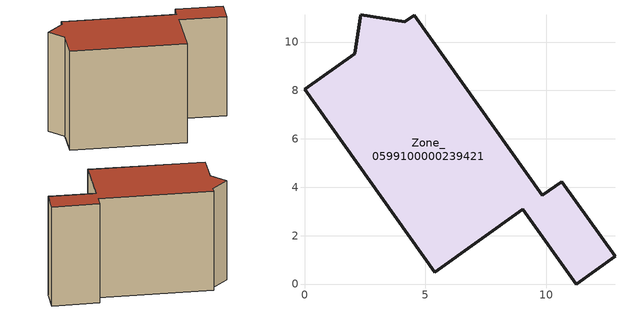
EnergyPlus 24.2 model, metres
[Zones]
Zone_0599100000239421
 floor ground (C_G): 9.02,3.09 5.38,0.49 0,8.04 2.08,9.52 2.32,11.12 4.15,10.83 4.53,11.11 9.83,3.66 10.62,4.23 12.83,1.15 11.22,0 z0
 wall outside (C_F): 5.38,0.49 9.02,3.09 11.22,0 12.83,1.15 10.62,4.23 9.83,3.66 4.53,11.11 4.15,10.83 2.32,11.12 2.08,9.52 0,8.04 5.38,0.49 z0:8.51
 roof outside (C_R): 2.32,11.12 2.08,9.52 0,8.04 5.38,0.49 9.02,3.09 11.22,0 12.83,1.15 10.62,4.23 9.83,3.66 4.53,11.11 4.15,10.83 z8.51
[BUILDING]
Pand.0599100000239421: North Axis=0; Terrain=City; Loads Convergence Tolerance Value=0.04; Temperature Convergence Tolerance Value=0.4; Solar Distribution=FullExterior; Maximum Number of Warmup Days=25; Minimum Number of Warmup Days=1
[Site:Location]
Rotterdam.The.Hague.AP_ZH_NLD Design_Conditions: Latitude=51.96; Longitude=4.45; Time Zone=1; Elevation=-4.5
[SITE:GROUNDTEMPERATURE:BUILDINGSURFACE]
18, 18, 18, 18, 18, 18, 18, 18, 18, 18, 18, 18
[MATERIAL] Thermal Absorptance=0.9; Solar Absorptance=0.7; Visible Absorptance=0.7
Name | Roughness | Thickness | Conductivity | Density | Specific Heat
G.TI.1975-1991 | MediumSmooth | 0.15 | 0.288461 | 540 | 1210
F.TI.1975-1991 | Rough | 0.3 | 0.230769 | 1920 | 840
R.TI.1975-1991 | MediumRough | 0.2 | 0.153846 | 1500 | 1000
[CONSTRUCTION]
C_G: G.TI.1975-1991
C_F: F.TI.1975-1991
C_R: R.TI.1975-1991
[ZONE]
Zone_0599100000239421: Type=1; Multiplier=1; Ceiling Height=Autocalculate; Volume=Autocalculate; Floor Area=autocalculate; Part of Total Floor Area=Yes
[ZONEINFILTRATION:DESIGNFLOWRATE]
Infil_Zone_0599100000239421: Zone or ZoneList or Space or SpaceList=Zone_0599100000239421; Schedule=AlwaysOn; Design Flow Rate Calculation Method=Flow/Area; Flow Rate per Floor Area=0.003; Constant Term Coefficient=1; Temperature Term Coefficient=0; Velocity Term Coefficient=0; Velocity Squared Term Coefficient=0
[HVACTEMPLATE:ZONE:IDEALLOADSAIRSYSTEM]
Zone_0599100000239421: Maximum Heating Supply Air Temperature=50; Minimum Cooling Supply Air Temperature=13; Maximum Heating Supply Air Humidity Ratio=0.0156; Minimum Cooling Supply Air Humidity Ratio=0.0077; Heating Limit=NoLimit; Cooling Limit=NoLimit; Dehumidification Control Type=ConstantSensibleHeatRatio; Cooling Sensible Heat Ratio=0.7; Dehumidification Setpoint=60; Humidification Control Type=None; Humidification Setpoint=30; Outdoor Air Method=None; Outdoor Air Flow Rate per Person=0.00944; Outdoor Air Flow Rate per Zone Floor Area=0; Outdoor Air Flow Rate per Zone=0; Demand Controlled Ventilation Type=None; Outdoor Air Economizer Type=NoEconomizer; Heat Recovery Type=None; Sensible Heat Recovery Effectiveness=0.7; Latent Heat Recovery Effectiveness=0.65
[ZONECONTROL:THERMOSTAT]
ThermostatControl_Zone_0599100000239421: Zone or ZoneList=Zone_0599100000239421; Control Type Schedule=DualSetpointControlType; Control 1=Thermostat_Zone_0599100000239421; Temperature Difference Between Cutout And Setpoint=0
[THERMOSTATSETPOINT:DUALSETPOINT]
Thermostat_Zone_0599100000239421: Heating Setpoint Temperature Schedule=HeatingSetpoint_Zone_0599100000239421; Cooling Setpoint Temperature Schedule=CoolingSetpoint_Zone_0599100000239421
[SCHEDULE:COMPACT]
HeatingSetpoint_Zone_0599100000239421: Through: 12/31, For: AllDays, Until: 24:00, 21
CoolingSetpoint_Zone_0599100000239421: Through: 12/31, For: AllDays, Until: 24:00, 24
DualSetpointControlType: Through: 12/31, For: AllDays, Until: 24:00, 4
AlwaysOn: Through: 12/31, For: AllDays, Until: 24:00, 1
